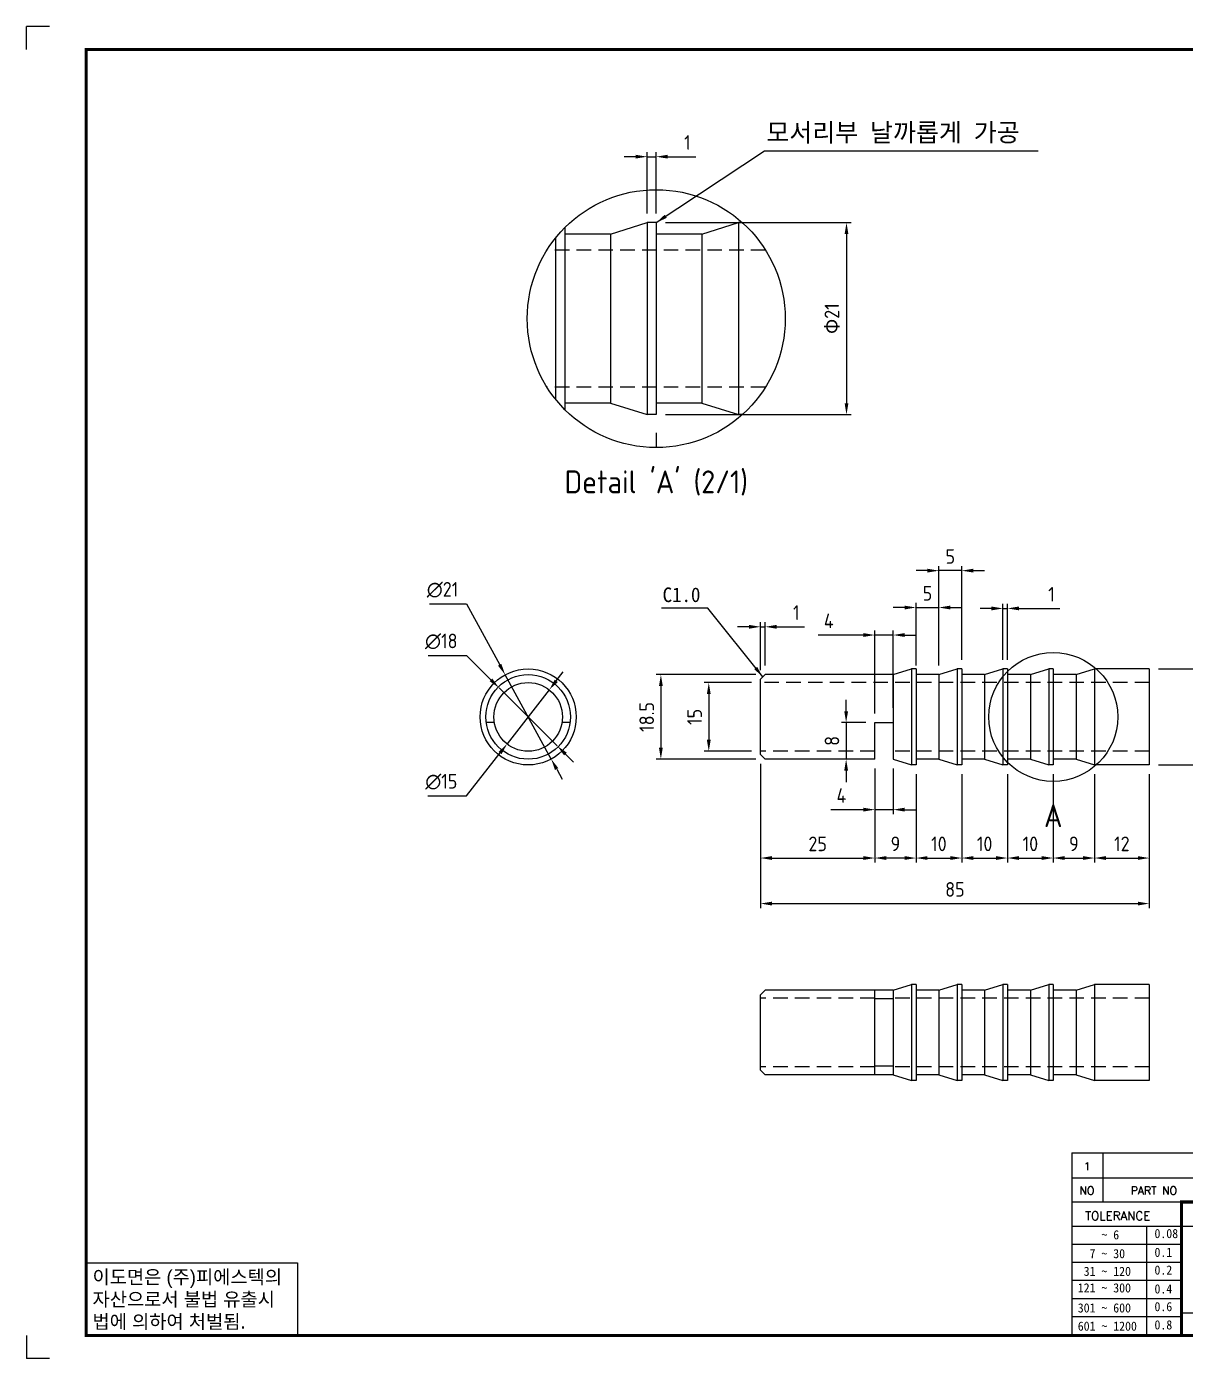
# Model space of a CAD drawing. Header units: millimetres. Extents: x 0 to 1342, y 0 to 952.
# Drawn here: x 922.4 to 1175.7, y 0 to 291.3 of the extents above; entities that cross this region are included whole.
import ezdxf
from ezdxf.enums import TextEntityAlignment as Align

# ---------------------------------------------------------------- set-up
doc = ezdxf.new("R2010")
doc.units = ezdxf.units.MM
doc.linetypes.add('HIDDEN2', pattern=[4.7625, 3.175, -1.5875])
doc.layers.add('FORMAT-1', color=7, linetype='Continuous')
doc.styles.add('h1', font='')
doc.styles.add('HAN', font='')
doc.styles.add('RC', font='ROMANC.SHX')
doc.styles.add('RT', font='ROMANT.SHX', dxfattribs={"oblique": 15})
doc.styles.get("Standard").update_dxf_attribs({"font": 'ISOCP.SHX', "bigfont": 'WHGTXT.SHX'})
doc.styles.get('h1').set_extended_font_data('New Gulim')
doc.styles.get('HAN').set_extended_font_data('GulimChe')
doc.dimstyles.new('ISO-25', dxfattribs={"dimtxt": 2.5, "dimasz": 2.5, "dimexe": 1.25, "dimexo": 0.625, "dimtad": 1, "dimdsep": 46, "dimtxsty": 'Standard', "dimcen": 2.5, "dimadec": 0, "dimazin": 0, "dimtfac": 1, "dimtmove": 0, "dimatfit": 3, "dimfxl": 0, "dimarcsym": 0})
doc.dimstyles.new('PSTEK-1', dxfattribs={"dimtxt": 3.2, "dimasz": 2.5, "dimexe": 1, "dimexo": 2, "dimgap": 1.5, "dimtad": 1, "dimtoh": 1, "dimrnd": 0.05, "dimzin": 9, "dimdsep": 46, "dimtxsty": 'Standard', "dimcen": 0, "dimclrt": 3, "dimadec": 1, "dimazin": 2, "dimtfac": 1, "dimtmove": 0, "dimatfit": 3, "dimfxl": 0, "dimtolj": 1, "dimtzin": 0, "dimarcsym": 0})

# ---------------------------------------------------------------- blocks, each defined once
blk = doc.blocks.new('t3')
for p, q in [((0, 15.88), (46.25, 15.88)), ((0, 15.88), (0, 0)), ((46.25, 15.88), (46.25, 0)), ((0, 0), (46.25, 0))]:
    blk.add_line(p, q)
at = {"color": 1, "style": 'h1'}
for s, p in [('이도면은 (주)피에스텍의', (1.4, 11.29)), ('자산으로서 불법 유출시', (1.4, 6.41)), ('법에 의하여 처벌됨.', (1.4, 1.52))]:
    blk.add_text(s, height=3, dxfattribs=at).set_placement(p)
blk = doc.blocks.new('format-3')
at = {"color": 3, "lineweight": 9}
for p, q in [((0, 286.3), (0, 291.3)), ((5, 291.3), (0, 291.3)), ((0, 5), (0, 0)), ((5, 0), (0, 0))]:
    blk.add_line(p, q, dxfattribs=at)
at = {"color": 180}
for p, q in [((228.5, 39.49), (228.5, 5)), ((228.5, 39.49), (414.5, 39.49)), ((235.29, 39.49), (235.29, 34.21)), ((228.5, 34.21), (252.48, 34.21)), ((228.5, 28.93), (252.48, 28.93)), ((244.89, 5.23), (244.89, 28.93)), ((252.48, 28.93), (414.5, 28.93)), ((228.5, 24.98), (252.48, 24.98)), ((228.5, 21.03), (252.48, 21.03)), ((228.5, 17.08), (252.48, 17.08)), ((228.5, 13.13), (252.48, 13.13)), ((228.5, 9.18), (252.48, 9.18)), ((252.48, 9.95), (301.94, 9.95))]:
    blk.add_line(p, q, dxfattribs=at)
at = {"const_width": 0.7}
blk.add_lwpolyline([(252.48, 5), (252.48, 34.21), (414.5, 34.21)], dxfattribs=at)
at = {"layer": 'FORMAT-1', "const_width": 0.7}
blk.add_lwpolyline([(13, 5), (13, 286.3), (414.5, 286.3), (414.5, 5)], close=True, dxfattribs=at)
blk.add_blockref('t3', (13, 5))
at = {"color": 2}
for s, height, style, p in [('NO', 1.742, 'RC', (230.16, 35.83)), ('PART NO', 1.742, 'RC', (241.36, 35.83)), (' TOLERANCE', 1.9, 'RC', (230.11, 30.22)), ('    ~ 6', 2, 'HAN', (229.8, 26.03)), ('0.08', 2, 'HAN', (246.57, 26.31)), ('  7 ~ 30', 2, 'HAN', (229.8, 21.91)), ('0.1', 2, 'HAN', (246.57, 22.2)), (' 31 ~ 120', 2, 'HAN', (229.8, 18.04)), ('0.2', 2, 'HAN', (246.57, 18.32)), ('121 ~ 300', 2, 'HAN', (229.8, 14.42)), ('0.4', 2, 'HAN', (246.57, 14.2)), ('301 ~ 600', 2, 'HAN', (229.8, 10.04)), ('0.6', 2, 'HAN', (246.57, 10.32)), ('601 ~ 1200', 2, 'HAN', (229.8, 6.05)), ('0.8', 2, 'HAN', (246.57, 6.33))]:
    blk.add_text(s, height=height, dxfattribs=dict(at, style=style)).set_placement(p)
at = {"style": 'HAN'}
for tag, height, p in [('MODEL-NAME', 3, (386.1, 31.53)), ('SCALE', 2.7, (320.81, 26.29)), ('PART-NAME', 3, (386.1, 26.29)), ('DRA-BY', 3, (260.72, 19.44)), ('CH-BY', 3, (277.21, 19.44)), ('APP-BY', 3, (293.7, 19.44)), ('PART-NO', 3, (386.1, 21.01)), ('CH-DATE', 2.5, (277.21, 7.47)), ('관련업체', 3, (333.52, 9.26)), ('DRA-DATE', 2.5, (260.72, 7.47)), ('APP-DATE', 2.5, (293.7, 7.47))]:
    blk.add_attdef(tag, text='', height=height, dxfattribs=at).set_placement(p, align=Align.MIDDLE_CENTER)
blk = doc.blocks.new('no3')
at = {"color": 180}
for p, q in [((0, 5.5), (0, 0)), ((0, 5.5), (186, 5.5)), ((6.79, 5.5), (6.79, 0)), ((32.74, 0.11), (32.74, 5.5)), ((98.4, 5.5), (98.4, 0)), ((127.61, 5.5), (127.61, 0)), ((134.43, 5.5), (134.43, 0)), ((155.98, 5.5), (155.98, 0))]:
    blk.add_line(p, q, dxfattribs=at)
at = {"color": 2, "style": 'RT', "oblique": 15}
blk.add_attdef('NO', text='', height=1.74, dxfattribs=at).set_placement((3.38, 2.51), align=Align.MIDDLE_CENTER)
at = {"color": 2, "style": 'HAN'}
for tag, p in [('PART-NO', (19.76, 2.75)), ('MATERIAL', (111.38, 2.75)), ("Q'TY", (131.02, 2.75)), ('COLOR/FINISH', (145.2, 2.75)), ('REMARK', (170.76, 2.75))]:
    blk.add_attdef(tag, text='', height=2.9, dxfattribs=at).set_placement(p, align=Align.MIDDLE_CENTER)
blk.add_attdef('DESCRIPTION', text='', height=2.9, dxfattribs=at).set_placement((34.51, 2.75), align=Align.MIDDLE_LEFT)
blk = doc.blocks.new('*D88')
at = {"color": 0, "lineweight": -2}
for p, q in [((1010.19, 153.72), (1018.61, 153.72)), ((1018.61, 153.72), (1023.92, 148.43)), ((1038.44, 133.95), (1025.69, 146.66)), ((1040.21, 132.19), (1041.98, 130.43))]:
    blk.add_line(p, q, dxfattribs=at)
at = {"color": 0}
for points in [[(1024.22, 148.72), (1023.63, 148.13), (1025.69, 146.66)], [(1040.51, 132.49), (1039.92, 131.89), (1038.44, 133.95)]]:
    blk.add_solid(points, dxfattribs=at)
at = {"layer": 'DEFPOINTS', "color": 0}
for p in [(1025.69, 146.66, -1841.33), (1038.44, 133.95, -1841.33)]:
    blk.add_point(p, dxfattribs=at)
at = {"color": 3, "insert": (1013.07, 156.82), "char_height": 3.2, "attachment_point": 5}
blk.add_mtext('\\A1;∅18', dxfattribs=at)
blk = doc.blocks.new('*D113')
at = {"color": 0, "lineweight": -2}
for p, q in [((1169.86, 150.81), (1183.84, 150.81)), ((1182.84, 148.31), (1182.84, 132.31)), ((1169.86, 129.81), (1183.84, 129.81))]:
    blk.add_line(p, q, dxfattribs=at)
at = {"color": 0}
for points in [[(1182.42, 148.31), (1183.25, 148.31), (1182.84, 150.81)], [(1182.42, 132.31), (1183.25, 132.31), (1182.84, 129.81)]]:
    blk.add_solid(points, dxfattribs=at)
at = {"layer": 'DEFPOINTS', "color": 0}
for p in [(1167.86, 150.81, -1841.33), (1167.86, 129.81, -1841.33), (1182.84, 129.81)]:
    blk.add_point(p, dxfattribs=at)
at = {"color": 3, "insert": (1179.74, 140.31), "char_height": 3.2, "attachment_point": 5, "rotation": 90}
blk.add_mtext('\\A1;21', dxfattribs=at)
blk = doc.blocks.new('*D114')
at = {"color": 0, "lineweight": -2}
for p, q in [((1081.86, 149.56), (1060.08, 149.56)), ((1061.08, 147.06), (1061.08, 133.56)), ((1081.86, 131.06), (1060.08, 131.06))]:
    blk.add_line(p, q, dxfattribs=at)
at = {"color": 0}
for points in [[(1060.66, 147.06), (1061.49, 147.06), (1061.08, 149.56)], [(1060.66, 133.56), (1061.49, 133.56), (1061.08, 131.06)]]:
    blk.add_solid(points, dxfattribs=at)
at = {"layer": 'DEFPOINTS', "color": 0}
for p in [(1083.86, 149.56), (1061.08, 131.06), (1083.86, 131.06, -1841.33)]:
    blk.add_point(p, dxfattribs=at)
at = {"color": 3, "insert": (1057.98, 140.31), "char_height": 3.2, "attachment_point": 5, "rotation": 90}
blk.add_mtext('\\A1;18.5', dxfattribs=at)
blk = doc.blocks.new('*D115')
at = {"color": 0, "lineweight": -2}
for p, q in [((1116.86, 127.81), (1116.86, 108.44)), ((1126.86, 127.81), (1126.86, 108.44)), ((1119.36, 109.44), (1124.36, 109.44))]:
    blk.add_line(p, q, dxfattribs=at)
at = {"color": 0}
for points in [[(1119.36, 109.86), (1119.36, 109.03), (1116.86, 109.44)], [(1124.36, 109.86), (1124.36, 109.03), (1126.86, 109.44)]]:
    blk.add_solid(points, dxfattribs=at)
at = {"layer": 'DEFPOINTS', "color": 0}
for p in [(1116.86, 129.81, -1841.33), (1126.86, 129.81, -1841.33), (1126.86, 109.44)]:
    blk.add_point(p, dxfattribs=at)
at = {"color": 3, "insert": (1121.86, 112.54), "char_height": 3.2, "attachment_point": 5}
blk.add_mtext('\\A1;10', dxfattribs=at)
blk = doc.blocks.new('*D116')
at = {"color": 0, "lineweight": -2}
for p, q in [((1126.86, 127.81), (1126.86, 108.44)), ((1136.86, 127.81), (1136.86, 108.44)), ((1129.36, 109.44), (1134.36, 109.44))]:
    blk.add_line(p, q, dxfattribs=at)
at = {"color": 0}
for points in [[(1129.36, 109.86), (1129.36, 109.03), (1126.86, 109.44)], [(1134.36, 109.86), (1134.36, 109.03), (1136.86, 109.44)]]:
    blk.add_solid(points, dxfattribs=at)
at = {"layer": 'DEFPOINTS', "color": 0}
for p in [(1126.86, 129.81, -1841.33), (1136.86, 129.81, -1841.33), (1136.86, 109.44)]:
    blk.add_point(p, dxfattribs=at)
at = {"color": 3, "insert": (1131.86, 112.54), "char_height": 3.2, "attachment_point": 5}
blk.add_mtext('\\A1;10', dxfattribs=at)
blk = doc.blocks.new('*D117')
at = {"color": 0, "lineweight": -2}
for p, q in [((1136.86, 127.81), (1136.86, 108.44)), ((1146.86, 127.81), (1146.86, 108.44)), ((1139.36, 109.44), (1144.36, 109.44))]:
    blk.add_line(p, q, dxfattribs=at)
at = {"color": 0}
for points in [[(1139.36, 109.86), (1139.36, 109.03), (1136.86, 109.44)], [(1144.36, 109.86), (1144.36, 109.03), (1146.86, 109.44)]]:
    blk.add_solid(points, dxfattribs=at)
at = {"layer": 'DEFPOINTS', "color": 0}
for p in [(1136.86, 129.81, -1841.33), (1146.86, 129.81, -1841.33), (1146.86, 109.44)]:
    blk.add_point(p, dxfattribs=at)
at = {"color": 3, "insert": (1141.86, 112.54), "char_height": 3.2, "attachment_point": 5}
blk.add_mtext('\\A1;10', dxfattribs=at)
blk = doc.blocks.new('*D118')
at = {"color": 0, "lineweight": -2}
for p, q in [((1146.86, 127.81), (1146.86, 108.44)), ((1155.86, 127.81), (1155.86, 108.44)), ((1149.36, 109.44), (1153.36, 109.44))]:
    blk.add_line(p, q, dxfattribs=at)
at = {"color": 0}
for points in [[(1149.36, 109.86), (1149.36, 109.03), (1146.86, 109.44)], [(1153.36, 109.86), (1153.36, 109.03), (1155.86, 109.44)]]:
    blk.add_solid(points, dxfattribs=at)
at = {"layer": 'DEFPOINTS', "color": 0}
for p in [(1146.86, 129.81, -1841.33), (1155.86, 129.81, -1841.33), (1155.86, 109.44)]:
    blk.add_point(p, dxfattribs=at)
at = {"color": 3, "insert": (1151.36, 112.54), "char_height": 3.2, "attachment_point": 5}
blk.add_mtext('\\A1;9', dxfattribs=at)
blk = doc.blocks.new('*D119')
at = {"color": 0, "lineweight": -2}
for p, q in [((1155.86, 127.81), (1155.86, 108.44)), ((1167.86, 127.81), (1167.86, 108.44)), ((1158.36, 109.44), (1165.36, 109.44))]:
    blk.add_line(p, q, dxfattribs=at)
at = {"color": 0}
for points in [[(1158.36, 109.86), (1158.36, 109.03), (1155.86, 109.44)], [(1165.36, 109.86), (1165.36, 109.03), (1167.86, 109.44)]]:
    blk.add_solid(points, dxfattribs=at)
at = {"layer": 'DEFPOINTS', "color": 0}
for p in [(1155.86, 129.81, -1841.33), (1167.86, 129.81, -1841.33), (1167.86, 109.44)]:
    blk.add_point(p, dxfattribs=at)
at = {"color": 3, "insert": (1161.86, 112.54), "char_height": 3.2, "attachment_point": 5}
blk.add_mtext('\\A1;12', dxfattribs=at)
blk = doc.blocks.new('*D120')
at = {"color": 0, "lineweight": -2}
for p, q in [((1114.36, 164.24), (1111.86, 164.24)), ((1116.86, 151.56), (1116.86, 165.24)), ((1116.86, 164.24), (1121.86, 164.24)), ((1121.86, 151.56), (1121.86, 165.24)), ((1124.36, 164.24), (1126.86, 164.24))]:
    blk.add_line(p, q, dxfattribs=at)
at = {"color": 0}
for points in [[(1114.36, 164.65), (1114.36, 163.82), (1116.86, 164.24)], [(1124.36, 164.65), (1124.36, 163.82), (1121.86, 164.24)]]:
    blk.add_solid(points, dxfattribs=at)
at = {"layer": 'DEFPOINTS', "color": 0}
for p in [(1121.86, 164.24), (1116.86, 149.56), (1121.86, 149.56)]:
    blk.add_point(p, dxfattribs=at)
at = {"color": 3, "insert": (1119.36, 167.34), "char_height": 3.2, "attachment_point": 5}
blk.add_mtext('\\A1;5', dxfattribs=at)
blk = doc.blocks.new('*D121')
at = {"color": 0, "lineweight": -2}
for p, q in [((1119.36, 172.3), (1116.86, 172.3)), ((1121.86, 151.56), (1121.86, 173.3)), ((1126.86, 172.3), (1121.86, 172.3)), ((1126.86, 152.81), (1126.86, 173.3)), ((1129.36, 172.3), (1131.86, 172.3))]:
    blk.add_line(p, q, dxfattribs=at)
at = {"color": 0}
for points in [[(1119.36, 172.72), (1119.36, 171.89), (1121.86, 172.3)], [(1129.36, 172.72), (1129.36, 171.89), (1126.86, 172.3)]]:
    blk.add_solid(points, dxfattribs=at)
at = {"layer": 'DEFPOINTS', "color": 0}
for p in [(1121.86, 172.3), (1121.86, 149.56), (1126.86, 150.81, -1841.33)]:
    blk.add_point(p, dxfattribs=at)
at = {"color": 3, "insert": (1124.36, 175.4), "char_height": 3.2, "attachment_point": 5}
blk.add_mtext('\\A1;5', dxfattribs=at)
blk = doc.blocks.new('*D122')
at = {"color": 0, "lineweight": -2}
for p, q in [((1133.36, 164.04), (1130.86, 164.04)), ((1135.86, 152.81), (1135.86, 165.04)), ((1135.86, 164.04), (1136.86, 164.04)), ((1136.86, 152.81), (1136.86, 165.04)), ((1139.36, 164.04), (1148.29, 164.04))]:
    blk.add_line(p, q, dxfattribs=at)
at = {"color": 0}
for points in [[(1133.36, 164.46), (1133.36, 163.62), (1135.86, 164.04)], [(1139.36, 164.46), (1139.36, 163.62), (1136.86, 164.04)]]:
    blk.add_solid(points, dxfattribs=at)
at = {"layer": 'DEFPOINTS', "color": 0}
for p in [(1135.86, 164.04), (1135.86, 150.81, -1841.33), (1136.86, 150.81, -1841.33)]:
    blk.add_point(p, dxfattribs=at)
at = {"color": 3, "insert": (1146.47, 167.14), "char_height": 3.2, "attachment_point": 5}
blk.add_mtext('\\A1;1', dxfattribs=at)
blk = doc.blocks.new('*D89')
at = {"color": 0, "lineweight": -2}
for p, q in [((1082.86, 130.06), (1082.86, 98.48)), ((1167.86, 127.81), (1167.86, 98.48)), ((1085.36, 99.48), (1165.36, 99.48))]:
    blk.add_line(p, q, dxfattribs=at)
at = {"color": 0}
for points in [[(1085.36, 99.89), (1085.36, 99.06), (1082.86, 99.48)], [(1165.36, 99.89), (1165.36, 99.06), (1167.86, 99.48)]]:
    blk.add_solid(points, dxfattribs=at)
at = {"layer": 'DEFPOINTS', "color": 0}
for p in [(1082.86, 132.06), (1167.86, 129.81), (1167.86, 99.48)]:
    blk.add_point(p, dxfattribs=at)
at = {"color": 3, "insert": (1125.36, 102.58), "char_height": 3.2, "attachment_point": 5}
blk.add_mtext('\\A1;85', dxfattribs=at)
blk = doc.blocks.new('*D123')
at = {"color": 0, "lineweight": -2}
for p, q in [((1105.36, 158.22), (1095.49, 158.22)), ((1107.86, 141.06), (1107.86, 159.22)), ((1111.86, 158.22), (1107.86, 158.22)), ((1111.86, 142.31), (1111.86, 159.22)), ((1114.36, 158.22), (1116.86, 158.22))]:
    blk.add_line(p, q, dxfattribs=at)
at = {"color": 0}
for points in [[(1105.36, 158.64), (1105.36, 157.81), (1107.86, 158.22)], [(1114.36, 158.64), (1114.36, 157.81), (1111.86, 158.22)]]:
    blk.add_solid(points, dxfattribs=at)
at = {"layer": 'DEFPOINTS', "color": 0}
for p in [(1111.86, 158.22), (1111.86, 140.31, 1841.33), (1107.86, 139.06)]:
    blk.add_point(p, dxfattribs=at)
at = {"color": 3, "insert": (1097.79, 161.32), "char_height": 3.2, "attachment_point": 5}
blk.add_mtext('\\A1;4', dxfattribs=at)
blk = doc.blocks.new('*D124')
at = {"color": 0, "lineweight": -2}
for p, q in [((1107.86, 129.06), (1107.86, 108.44)), ((1116.86, 127.81), (1116.86, 108.44)), ((1114.36, 109.44), (1110.36, 109.44))]:
    blk.add_line(p, q, dxfattribs=at)
at = {"color": 0}
for points in [[(1110.36, 109.86), (1110.36, 109.03), (1107.86, 109.44)], [(1114.36, 109.86), (1114.36, 109.03), (1116.86, 109.44)]]:
    blk.add_solid(points, dxfattribs=at)
at = {"layer": 'DEFPOINTS', "color": 0}
for p in [(1107.86, 131.06), (1116.86, 129.81), (1107.86, 109.44)]:
    blk.add_point(p, dxfattribs=at)
at = {"color": 3, "insert": (1112.36, 112.54), "char_height": 3.2, "attachment_point": 5}
blk.add_mtext('\\A1;9', dxfattribs=at)
blk = doc.blocks.new('*D125')
at = {"color": 0, "lineweight": -2}
for p, q in [((1082.86, 130.06), (1082.86, 108.44)), ((1107.86, 129.06), (1107.86, 108.44)), ((1085.36, 109.44), (1105.36, 109.44))]:
    blk.add_line(p, q, dxfattribs=at)
at = {"color": 0}
for points in [[(1085.36, 109.86), (1085.36, 109.03), (1082.86, 109.44)], [(1105.36, 109.86), (1105.36, 109.03), (1107.86, 109.44)]]:
    blk.add_solid(points, dxfattribs=at)
at = {"layer": 'DEFPOINTS', "color": 0}
for p in [(1082.86, 132.06), (1107.86, 131.06), (1107.86, 109.44)]:
    blk.add_point(p, dxfattribs=at)
at = {"color": 3, "insert": (1095.36, 112.54), "char_height": 3.2, "attachment_point": 5}
blk.add_mtext('\\A1;25', dxfattribs=at)
blk = doc.blocks.new('*D126')
at = {"color": 0, "lineweight": -2}
for p, q in [((1080.86, 147.81), (1070.55, 147.81)), ((1071.55, 145.31), (1071.55, 135.31)), ((1080.86, 132.81), (1070.55, 132.81))]:
    blk.add_line(p, q, dxfattribs=at)
at = {"color": 0}
for points in [[(1071.13, 145.31), (1071.97, 145.31), (1071.55, 147.81)], [(1071.13, 135.31), (1071.97, 135.31), (1071.55, 132.81)]]:
    blk.add_solid(points, dxfattribs=at)
at = {"layer": 'DEFPOINTS', "color": 0}
for p in [(1082.86, 147.81, 418.32), (1071.55, 132.81), (1082.86, 132.81)]:
    blk.add_point(p, dxfattribs=at)
at = {"color": 3, "insert": (1068.45, 140.31), "char_height": 3.2, "attachment_point": 5, "rotation": 90}
blk.add_mtext('\\A1;15', dxfattribs=at)
blk = doc.blocks.new('*D127')
at = {"color": 0, "lineweight": -2}
for p, q in [((1107.86, 129.06), (1107.86, 119.02)), ((1111.86, 129.06), (1111.86, 119.02)), ((1105.36, 120.02), (1098.26, 120.02)), ((1111.86, 120.02), (1107.86, 120.02)), ((1114.36, 120.02), (1116.86, 120.02))]:
    blk.add_line(p, q, dxfattribs=at)
at = {"color": 0}
for points in [[(1105.36, 120.44), (1105.36, 119.61), (1107.86, 120.02)], [(1114.36, 120.44), (1114.36, 119.61), (1111.86, 120.02)]]:
    blk.add_solid(points, dxfattribs=at)
at = {"layer": 'DEFPOINTS', "color": 0}
for p in [(1107.86, 131.06, -1841.33), (1111.86, 131.06), (1107.86, 120.02)]:
    blk.add_point(p, dxfattribs=at)
at = {"color": 3, "lineweight": 0, "insert": (1100.56, 123.12), "char_height": 3.2, "attachment_point": 5}
blk.add_mtext('\\A1;4', dxfattribs=at)
blk = doc.blocks.new('*D128')
at = {"color": 0, "lineweight": -2}
for p, q in [((1010.47, 165.01), (1018.58, 165.01)), ((1018.58, 165.01), (1025.84, 151.72)), ((1037.1, 131.09), (1027.04, 149.52)), ((1038.3, 128.9), (1039.49, 126.7))]:
    blk.add_line(p, q, dxfattribs=at)
at = {"color": 0}
for points in [[(1026.2, 151.92), (1025.47, 151.52), (1027.04, 149.52)], [(1038.66, 129.1), (1037.93, 128.7), (1037.1, 131.09)]]:
    blk.add_solid(points, dxfattribs=at)
at = {"layer": 'DEFPOINTS', "color": 0}
for p in [(1027.04, 149.52, -3682.67), (1037.1, 131.09, -3682.67)]:
    blk.add_point(p, dxfattribs=at)
at = {"color": 3, "lineweight": 0, "insert": (1013.35, 168.11), "char_height": 3.2, "attachment_point": 5}
blk.add_mtext('\\A1;∅21', dxfattribs=at)
blk = doc.blocks.new('*D129')
at = {"color": 0, "lineweight": -2}
for p, q in [((1038.21, 148.2), (1039.74, 150.17)), ((1036.67, 146.23), (1027.46, 134.39)), ((1018.61, 123.02), (1025.93, 132.42)), ((1010.13, 123.02), (1018.61, 123.02))]:
    blk.add_line(p, q, dxfattribs=at)
at = {"color": 0}
for points in [[(1037.88, 148.46), (1038.54, 147.94), (1036.67, 146.23)], [(1025.6, 132.67), (1026.25, 132.16), (1027.46, 134.39)]]:
    blk.add_solid(points, dxfattribs=at)
at = {"layer": 'DEFPOINTS', "color": 0}
for p in [(1036.67, 146.23, -1841.33), (1027.46, 134.39, -1841.33)]:
    blk.add_point(p, dxfattribs=at)
at = {"color": 3, "lineweight": 0, "insert": (1013.08, 126.12), "char_height": 3.2, "attachment_point": 5}
blk.add_mtext('\\A1;∅15', dxfattribs=at)
blk = doc.blocks.new('*D130')
at = {"color": 0, "lineweight": -2}
for p, q in [((1101.58, 141.56), (1101.58, 144.06)), ((1105.86, 139.06), (1100.58, 139.06)), ((1101.58, 139.06), (1101.58, 131.06)), ((1105.86, 131.06), (1100.58, 131.06)), ((1101.58, 128.56), (1101.58, 126.06))]:
    blk.add_line(p, q, dxfattribs=at)
at = {"color": 0}
for points in [[(1101.17, 141.56), (1102, 141.56), (1101.58, 139.06)], [(1101.17, 128.56), (1102, 128.56), (1101.58, 131.06)]]:
    blk.add_solid(points, dxfattribs=at)
at = {"layer": 'DEFPOINTS', "color": 0}
for p in [(1107.86, 139.06, -1841.33), (1101.58, 131.06), (1107.86, 131.06, -1841.33)]:
    blk.add_point(p, dxfattribs=at)
at = {"color": 3, "lineweight": 0, "insert": (1098.48, 135.06), "char_height": 3.2, "attachment_point": 5, "rotation": 90}
blk.add_mtext('\\A1;8', dxfattribs=at)
blk = doc.blocks.new('*D131')
at = {"color": 0, "lineweight": -2}
for p, q in [((1062.06, 248.43), (1102.66, 248.43)), ((1101.66, 245.93), (1101.66, 208.93)), ((1062.06, 206.43), (1102.66, 206.43))]:
    blk.add_line(p, q, dxfattribs=at)
at = {"color": 0}
for points in [[(1101.25, 245.93), (1102.08, 245.93), (1101.66, 248.43)], [(1101.25, 208.93), (1102.08, 208.93), (1101.66, 206.43)]]:
    blk.add_solid(points, dxfattribs=at)
at = {"layer": 'DEFPOINTS', "color": 0}
for p in [(1060.06, 248.43), (1060.06, 206.43), (1101.66, 206.43)]:
    blk.add_point(p, dxfattribs=at)
at = {"color": 3, "lineweight": 0, "insert": (1098.52, 227.43), "char_height": 3.2, "attachment_point": 5, "rotation": 90}
blk.add_mtext('\\A1;{\\fGulimChe|b0|i0|c129|p49;Φ}21', dxfattribs=at)
blk = doc.blocks.new('*D132')
at = {"color": 0, "lineweight": -2}
for p, q in [((1055.56, 262.85), (1053.06, 262.85)), ((1058.06, 250.43), (1058.06, 263.85)), ((1058.06, 262.85), (1060.06, 262.85)), ((1060.06, 250.43), (1060.06, 263.85)), ((1062.56, 262.85), (1068.7, 262.85))]:
    blk.add_line(p, q, dxfattribs=at)
at = {"color": 0}
for points in [[(1055.56, 263.27), (1055.56, 262.44), (1058.06, 262.85)], [(1062.56, 263.27), (1062.56, 262.44), (1060.06, 262.85)]]:
    blk.add_solid(points, dxfattribs=at)
at = {"layer": 'DEFPOINTS', "color": 0}
for p in [(1060.06, 262.85), (1058.06, 248.43), (1060.06, 248.43)]:
    blk.add_point(p, dxfattribs=at)
at = {"color": 3, "lineweight": 0, "insert": (1066.88, 265.95), "char_height": 3.2, "attachment_point": 5}
blk.add_mtext('\\A1;1', dxfattribs=at)
blk = doc.blocks.new('*D133')
at = {"color": 0, "lineweight": -2}
for p, q in [((1082.86, 150.56), (1082.86, 161.02)), ((1083.86, 151.56), (1083.86, 161.02)), ((1080.36, 160.02), (1077.86, 160.02)), ((1082.86, 160.02), (1083.86, 160.02)), ((1086.36, 160.02), (1092.5, 160.02))]:
    blk.add_line(p, q, dxfattribs=at)
at = {"color": 0}
for points in [[(1080.36, 160.44), (1080.36, 159.6), (1082.86, 160.02)], [(1086.36, 160.44), (1086.36, 159.6), (1083.86, 160.02)]]:
    blk.add_solid(points, dxfattribs=at)
at = {"layer": 'DEFPOINTS', "color": 0}
for p in [(1083.86, 160.02), (1083.86, 149.56), (1082.86, 148.56)]:
    blk.add_point(p, dxfattribs=at)
at = {"color": 3, "insert": (1090.68, 163.12), "char_height": 3.2, "attachment_point": 5}
blk.add_mtext('\\A1;1', dxfattribs=at)

msp = doc.modelspace()

# ---------------------------------------------------------------- linework, layer by layer
at = {"color": 6, "linetype": 'Continuous', "lineweight": 0}
for p, q in [((1050.059, 245.927), (1058.059, 248.427)), ((1060.059, 248.427), (1058.059, 248.427)), ((1058.059, 248.427), (1058.059, 206.427)), ((1060.059, 248.427), (1060.059, 206.427)), ((1070.059, 245.927), (1078.059, 248.427)), ((1078.883, 248.427), (1078.059, 248.427)), ((1078.059, 248.427), (1078.059, 206.427)), ((1038.059, 245.072), (1038.059, 209.782)), ((1040.059, 247.311), (1040.059, 207.544)), ((1050.059, 245.927), (1040.059, 245.927)), ((1050.059, 245.927), (1050.059, 208.927)), ((1070.059, 245.927), (1060.059, 245.927)), ((1070.059, 245.927), (1070.059, 208.927)), ((1050.059, 208.927), (1040.059, 208.927)), ((1050.059, 208.927), (1058.059, 206.427)), ((1070.059, 208.927), (1060.059, 208.927)), ((1070.059, 208.927), (1078.059, 206.427)), ((1060.059, 206.427), (1058.059, 206.427)), ((1078.883, 206.427), (1078.059, 206.427))]:
    msp.add_line(p, q, dxfattribs=at)
at = {"color": 2, "linetype": 'HIDDEN2', "lineweight": 0}
for p, q in [((1083.941, 242.427), (1036.177, 242.427)), ((1083.941, 212.427), (1036.177, 212.427))]:
    msp.add_line(p, q, dxfattribs=at)
at = {"color": 7, "linetype": 'Continuous', "lineweight": 0}
msp.add_line((1060.059, 202.427), (1060.059, 199.226), dxfattribs=at)
msp.add_line((1060.059, 202.427), (1060.059, 199.226), dxfattribs=at)
at = {"color": 6}
for p, q in [((1082.859, 148.558), (1083.859, 149.558)), ((1111.859, 149.558), (1083.859, 149.558)), ((1111.859, 149.558), (1115.859, 150.808, -1841.332)), ((1111.859, 149.558), (1111.859, 131.058)), ((1115.859, 150.808, -1841.332), (1115.859, 129.808, -1841.332)), ((1116.859, 150.808, -1841.332), (1115.859, 150.808, -1841.332)), ((1116.859, 150.808, -1841.332), (1116.859, 129.808, -1841.332)), ((1121.859, 149.558), (1116.859, 149.558)), ((1121.859, 149.558), (1125.859, 150.808, -1841.332)), ((1121.859, 149.558), (1121.859, 131.058, -1626.421)), ((1125.859, 150.808, -1841.332), (1125.859, 129.808, -1841.332)), ((1126.859, 150.808, -1841.332), (1125.859, 150.808, -1841.332)), ((1126.859, 150.808, -1841.332), (1126.859, 129.808, -1841.332)), ((1131.859, 149.558), (1126.859, 149.558)), ((1131.859, 149.558), (1135.859, 150.808, -1841.332)), ((1131.859, 149.558), (1131.859, 131.058, -1626.421)), ((1135.859, 150.808, -1841.332), (1135.859, 129.808, -1841.332)), ((1136.859, 150.808, -1841.332), (1135.859, 150.808, -1841.332)), ((1136.859, 150.808, -1841.332), (1136.859, 129.808, -1841.332)), ((1141.859, 149.558), (1136.859, 149.558)), ((1141.859, 149.558), (1145.859, 150.808, -1841.332)), ((1141.859, 149.558), (1141.859, 131.058, -1626.421)), ((1145.859, 150.808, -1841.332), (1145.859, 129.808, -1841.332)), ((1146.859, 150.808, -1841.332), (1145.859, 150.808, -1841.332)), ((1146.859, 150.808, -1841.332), (1146.859, 129.808, -1841.332)), ((1151.859, 149.558), (1146.859, 149.558)), ((1151.859, 149.558), (1155.859, 150.808, -1841.332)), ((1151.859, 149.558), (1151.859, 131.058, -1626.421)), ((1155.859, 150.808, -1841.332), (1155.859, 129.808, -1841.332)), ((1167.859, 150.808, -1841.332), (1155.859, 150.808, -1841.332)), ((1167.859, 150.808, -1841.332), (1167.859, 129.808, -1841.332)), ((1082.859, 132.058, -1841.332), (1082.859, 148.558)), ((1107.859, 139.058, -1841.332), (1111.859, 139.058, -1841.332)), ((1107.859, 131.058, -1841.332), (1107.859, 139.058, -1841.332)), ((1111.859, 139.058, -1841.332), (1111.859, 131.058)), ((1082.859, 132.058, -1841.332), (1083.859, 131.058, -1841.332)), ((1107.859, 131.058, -1841.332), (1083.859, 131.058, -1841.332)), ((1111.859, 131.058), (1115.859, 129.808, -1841.332)), ((1116.859, 129.808, -1841.332), (1115.859, 129.808, -1841.332)), ((1121.859, 131.058, -1626.421), (1116.859, 131.058, -1626.421)), ((1121.859, 131.058, -1626.421), (1125.859, 129.808, -1841.332)), ((1126.859, 129.808, -1841.332), (1125.859, 129.808, -1841.332)), ((1131.859, 131.058, -1626.421), (1126.859, 131.058, -1626.421)), ((1131.859, 131.058, -1626.421), (1135.859, 129.808, -1841.332)), ((1136.859, 129.808, -1841.332), (1135.859, 129.808, -1841.332)), ((1141.859, 131.058, -1626.421), (1136.859, 131.058, -1626.421)), ((1141.859, 131.058, -1626.421), (1145.859, 129.808, -1841.332)), ((1146.859, 129.808, -1841.332), (1145.859, 129.808, -1841.332)), ((1151.859, 131.058, -1626.421), (1146.859, 131.058, -1626.421)), ((1151.859, 131.058, -1626.421), (1155.859, 129.808, -1841.332)), ((1167.859, 129.808, -1841.332), (1155.859, 129.808, -1841.332)), ((1111.859, 80.535, 1841.332), (1115.859, 81.785)), ((1115.859, 81.785), (1115.859, 60.785)), ((1116.859, 81.785), (1115.859, 81.785)), ((1116.859, 81.785), (1116.859, 60.785)), ((1121.859, 80.535, 1841.332), (1125.859, 81.785)), ((1125.859, 81.785), (1125.859, 60.785)), ((1126.859, 81.785), (1125.859, 81.785)), ((1126.859, 81.785), (1126.859, 60.785)), ((1131.859, 80.535, 1841.332), (1135.859, 81.785)), ((1135.859, 81.785), (1135.859, 60.785)), ((1136.859, 81.785), (1135.859, 81.785)), ((1136.859, 81.785), (1136.859, 60.785)), ((1141.859, 80.535, 1841.332), (1145.859, 81.785)), ((1145.859, 81.785), (1145.859, 60.785)), ((1146.859, 81.785), (1145.859, 81.785)), ((1146.859, 81.785), (1146.859, 60.785)), ((1151.859, 80.535, 1841.333), (1155.859, 81.785)), ((1155.859, 81.785), (1155.859, 60.785)), ((1167.859, 81.785), (1155.859, 81.785)), ((1167.859, 81.785), (1167.859, 60.785)), ((1082.859, 79.535, 1841.332), (1083.859, 80.535, 1841.332)), ((1082.859, 63.035), (1082.859, 79.535, 1841.332)), ((1111.859, 80.535, 1841.332), (1083.859, 80.535, 1841.332)), ((1107.859, 62.035), (1107.859, 80.535, -47.152)), ((1107.859, 78.68, -42.424), (1111.859, 78.68, -42.424)), ((1111.859, 80.535, 1841.332), (1111.859, 62.035, 1841.332)), ((1111.859, 78.68, -42.424), (1111.859, 62.035, 1841.332)), ((1121.859, 80.535, 1841.332), (1116.859, 80.535, 1841.332)), ((1121.859, 80.535, 1841.332), (1121.859, 62.035, 214.912)), ((1131.859, 80.535, 1841.332), (1126.859, 80.535, 1841.332)), ((1131.859, 80.535, 1841.332), (1131.859, 62.035, 214.912)), ((1141.859, 80.535, 1841.332), (1136.859, 80.535, 1841.332)), ((1141.859, 80.535, 1841.332), (1141.859, 62.035, 214.912)), ((1151.859, 80.535, 1841.333), (1146.859, 80.535, 1841.333)), ((1151.859, 80.535, 1841.333), (1151.859, 62.035, 214.912)), ((1082.859, 63.035), (1083.859, 62.035)), ((1111.859, 62.035), (1083.859, 62.035)), ((1111.859, 63.89, -15.261), (1107.859, 63.89, -15.261)), ((1111.859, 62.035, 1841.332), (1115.859, 60.785)), ((1121.859, 62.035, 214.912), (1116.859, 62.035, 214.912)), ((1121.859, 62.035, 214.912), (1125.859, 60.785)), ((1131.859, 62.035, 214.912), (1126.859, 62.035, 214.912)), ((1131.859, 62.035, 214.912), (1135.859, 60.785)), ((1141.859, 62.035, 214.912), (1136.859, 62.035, 214.912)), ((1141.859, 62.035, 214.912), (1145.859, 60.785)), ((1151.859, 62.035, 214.912), (1146.859, 62.035, 214.912)), ((1151.859, 62.035, 214.912), (1155.859, 60.785)), ((1116.859, 60.785), (1115.859, 60.785)), ((1126.859, 60.785), (1125.859, 60.785)), ((1136.859, 60.785), (1135.859, 60.785)), ((1146.859, 60.785), (1145.859, 60.785)), ((1167.859, 60.785), (1155.859, 60.785))]:
    msp.add_line(p, q, dxfattribs=at)
at = {"color": 2, "linetype": 'HIDDEN2'}
for p, q in [((1167.859, 147.808, -1423.017), (1082.859, 147.808, -1423.017)), ((1107.859, 132.808, -1841.332), (1082.859, 132.808, -1841.332)), ((1167.859, 132.808, -1841.332), (1111.859, 132.808, -1841.332)), ((1107.859, 78.785, 418.316), (1082.859, 78.785, 418.316)), ((1167.859, 78.785, 418.316), (1111.859, 78.785, 418.316)), ((1107.859, 63.785), (1082.859, 63.785)), ((1167.859, 63.785), (1111.859, 63.785))]:
    msp.add_line(p, q, dxfattribs=at)
at = {"color": 2, "linetype": 'HIDDEN2', "ltscale": 3}
for p, q in [((1024.672, 139.058, -412.388), (1022.902, 139.058, -381.983)), ((1041.232, 139.058, -696.852), (1039.462, 139.058, -666.447))]:
    msp.add_line(p, q, dxfattribs=at)
at = {"lineweight": 0}
for centre, radius in [((1060.059, 227.427), 28.202), ((1146.859, 140.308, -1841.332), 14.101)]:
    msp.add_circle(centre, radius, dxfattribs=at)
at = {"color": 6}
for centre, radius in [((1032.067, 140.308, -3682.665), 10.5), ((1032.067, 140.308), 9.25), ((1032.067, 140.308, -1841.332), 7.5)]:
    msp.add_circle(centre, radius, dxfattribs=at)

# ---------------------------------------------------------------- block references
msp.add_blockref('format-3', (922.421, 0))
ref = msp.add_blockref('no3', (1150.921, 39.494))
ref.add_attrib('MATERIAL', 'COPPER', dxfattribs={"color": 2, "height": 2.9, "style": 'HAN'}).set_placement((1262.296, 42.244), align=Align.MIDDLE_CENTER)
ref.add_attrib('DESCRIPTION', 'HOSE NIPPLE, 3/4"(19mm)', dxfattribs={"color": 2, "height": 2.9, "style": 'HAN'}).set_placement((1185.429, 42.244), align=Align.MIDDLE_LEFT)
ref.add_attrib('NO', '1', dxfattribs={"color": 2, "height": 1.74, "style": 'RT'}).set_placement((1154.306, 42.001), align=Align.MIDDLE_CENTER)

# ---------------------------------------------------------------- texts
at = {"color": 3, "style": 'HAN'}
for s, height, p in [('모서리부 날까롭게 가공', 4, (1084.143, 266.163)), ('C1.0', 3.2, (1061.449, 165.433))]:
    msp.add_text(s, height=height, dxfattribs=at).set_placement(p)
at = {"lineweight": 0}
for s, p in [("Detail 'A' (2/1)", (1060.059, 191.726)), ('A', (1146.859, 118.707, -1841.332))]:
    msp.add_text(s, height=5, dxfattribs=at).set_placement(p, align=Align.MIDDLE_CENTER)

# ---------------------------------------------------------------- dimensions: what is measured, and where the dimension line sits
dim = msp.add_linear_dim(base=(1060.059, 262.852), p1=(1058.059, 248.427), p2=(1060.059, 248.427), text='1', dimstyle='PSTEK-1', dxfattribs=at)
dim.commit()
dim.dimension.update_dxf_attribs({"geometry": '*D132', "text_midpoint": (1066.879, 265.952)})
dim = msp.add_linear_dim(base=(1101.662, 206.427), p1=(1060.059, 248.427), p2=(1060.059, 206.427), angle=90, text='{\\fGulimChe|b0|i0|c129|p49;Φ}21', dimstyle='PSTEK-1', dxfattribs=at)
dim.commit()
dim.dimension.update_dxf_attribs({"geometry": '*D131', "text_midpoint": (1098.521, 227.427)})
for base, p1, p2, picture, middle in [((1121.859, 172.305), (1126.859, 150.808, -1841.332), (1121.859, 149.558), '*D121', (1124.359, 172.305)), ((1121.859, 164.236), (1116.859, 149.558), (1121.859, 149.558), '*D120', (1119.359, 164.236)), ((1135.859, 164.041), (1136.859, 150.808, -1841.332), (1135.859, 150.808, -1841.332), '*D122', (1146.465, 164.041)), ((1111.859, 158.224, -1841.332), (1107.859, 139.058, -1841.332), (1111.859, 140.308), '*D123', (1097.792, 158.224, -1841.332))]:
    dim = msp.add_linear_dim(base=base, p1=p1, p2=p2, dimstyle='PSTEK-1', override={"dimtxsty": 'Standard'})
    dim.commit()
    dim.dimension.update_dxf_attribs({"geometry": picture, "text_midpoint": middle, "dimtype": 160})
for p1, p2, picture, middle in [((1037.098, 131.092, -3682.665), (1027.036, 149.524, -3682.665), '*D128', (1013.349, 165.012)), ((1036.673, 146.227, -1841.332), (1027.461, 134.389, -1841.332), '*D129', (1013.075, 123.021))]:
    dim = msp.add_diameter_dim_2p(p1=p1, p2=p2, dimstyle='PSTEK-1', dxfattribs=at)
    dim.commit()
    dim.dimension.update_dxf_attribs({"geometry": picture, "text_midpoint": middle, "dimtype": 163})
dim = msp.add_linear_dim(base=(1083.859, 160.02), p1=(1082.859, 148.558), p2=(1083.859, 149.558), dimstyle='PSTEK-1')
dim.commit()
dim.dimension.update_dxf_attribs({"geometry": '*D133', "text_midpoint": (1090.679, 163.12)})
dim = msp.add_diameter_dim_2p(p1=(1038.442, 133.955, -3682.665), p2=(1025.692, 146.661, -3682.665), dimstyle='PSTEK-1', override={"dimtxsty": 'Standard'})
dim.commit()
dim.dimension.update_dxf_attribs({"geometry": '*D88', "text_midpoint": (1013.071, 153.72, -1841.332), "dimtype": 163})
dim = msp.add_linear_dim(base=(1061.078, 131.058), p1=(1083.859, 149.558), p2=(1083.859, 131.058, -1841.332), angle=90, dimstyle='PSTEK-1', override={"dimtxsty": 'Standard'})
dim.commit()
dim.dimension.update_dxf_attribs({"geometry": '*D114', "text_midpoint": (1061.078, 140.308), "dimtype": 160})
for base, p1, p2, picture, middle in [((1182.836, 129.808), (1167.859, 150.808, -1841.332), (1167.859, 129.808, -1841.332), '*D113', (1179.735, 140.308)), ((1071.552, 132.808, -1841.332), (1082.859, 147.808, -1423.017), (1082.859, 132.808, -1841.332), '*D126', (1068.452, 140.308, -1841.332))]:
    dim = msp.add_linear_dim(base=base, p1=p1, p2=p2, angle=90, dimstyle='PSTEK-1', override={"dimtxsty": 'Standard'})
    dim.commit()
    dim.dimension.update_dxf_attribs({"geometry": picture, "text_midpoint": middle})
dim = msp.add_linear_dim(base=(1101.582, 131.058), p1=(1107.859, 139.058, -1841.332), p2=(1107.859, 131.058, -1841.332), angle=90, dimstyle='PSTEK-1', dxfattribs=at)
dim.commit()
dim.dimension.update_dxf_attribs({"geometry": '*D130', "text_midpoint": (1098.482, 135.058)})
for base, p1, p2, override, picture, middle in [((1167.859, 99.477, -1841.332), (1082.859, 132.058, -1841.332), (1167.859, 129.808, -1841.332), {"dimtxsty": 'Standard'}, '*D89', (1125.359, 102.577, -1841.332)), ((1107.859, 109.443, -1841.332), (1082.859, 132.058, -1841.332), (1107.859, 131.058, -1841.332), {"dimtxsty": 'Standard'}, '*D125', (1095.359, 112.543, -1841.332)), ((1107.859, 109.443, -1841.332), (1116.859, 129.808, -1841.332), (1107.859, 131.058, -1841.332), {"dimtxsty": 'Standard'}, '*D124', (1112.359, 112.543, -1841.332)), ((1126.859, 109.443), (1116.859, 129.808, -1841.332), (1126.859, 129.808, -1841.332), {"dimtxsty": 'Standard'}, '*D115', (1121.859, 112.543)), ((1136.859, 109.443), (1126.859, 129.808, -1841.332), (1136.859, 129.808, -1841.332), {"dimtxsty": 'Standard', "dimtmove": 1}, '*D116', (1131.859, 112.543)), ((1146.859, 109.443), (1136.859, 129.808, -1841.332), (1146.859, 129.808, -1841.332), {"dimtxsty": 'Standard', "dimtmove": 1}, '*D117', (1141.859, 112.543)), ((1155.859, 109.443), (1146.859, 129.808, -1841.332), (1155.859, 129.808, -1841.332), {"dimtxsty": 'Standard', "dimtmove": 1}, '*D118', (1151.359, 112.543)), ((1167.859, 109.443), (1155.859, 129.808, -1841.332), (1167.859, 129.808, -1841.332), {"dimtxsty": 'Standard'}, '*D119', (1161.859, 112.543))]:
    dim = msp.add_linear_dim(base=base, p1=p1, p2=p2, dimstyle='PSTEK-1', override=override)
    dim.commit()
    dim.dimension.update_dxf_attribs({"geometry": picture, "text_midpoint": middle})
dim = msp.add_linear_dim(base=(1107.859, 120.023), p1=(1111.859, 131.058), p2=(1107.859, 131.058, -1841.332), dimstyle='PSTEK-1', dxfattribs=at)
dim.commit()
dim.dimension.update_dxf_attribs({"geometry": '*D127', "text_midpoint": (1100.559, 123.123)})

# ---------------------------------------------------------------- leaders
msp.add_leader([(1060.059, 248.427), (1083.718, 264.163), (1143.542, 264.163)], dimstyle='PSTEK-1', override={"dimgap": 1.5, "dimtad": 0}, dxfattribs=at)
msp.add_leader([(1083.359, 149.058), (1071.337, 164.116), (1061.203, 164.116)], dimstyle='ISO-25', override={"dimgap": 0.625, "dimtad": 0})

doc.saveas('drawing.dxf')
